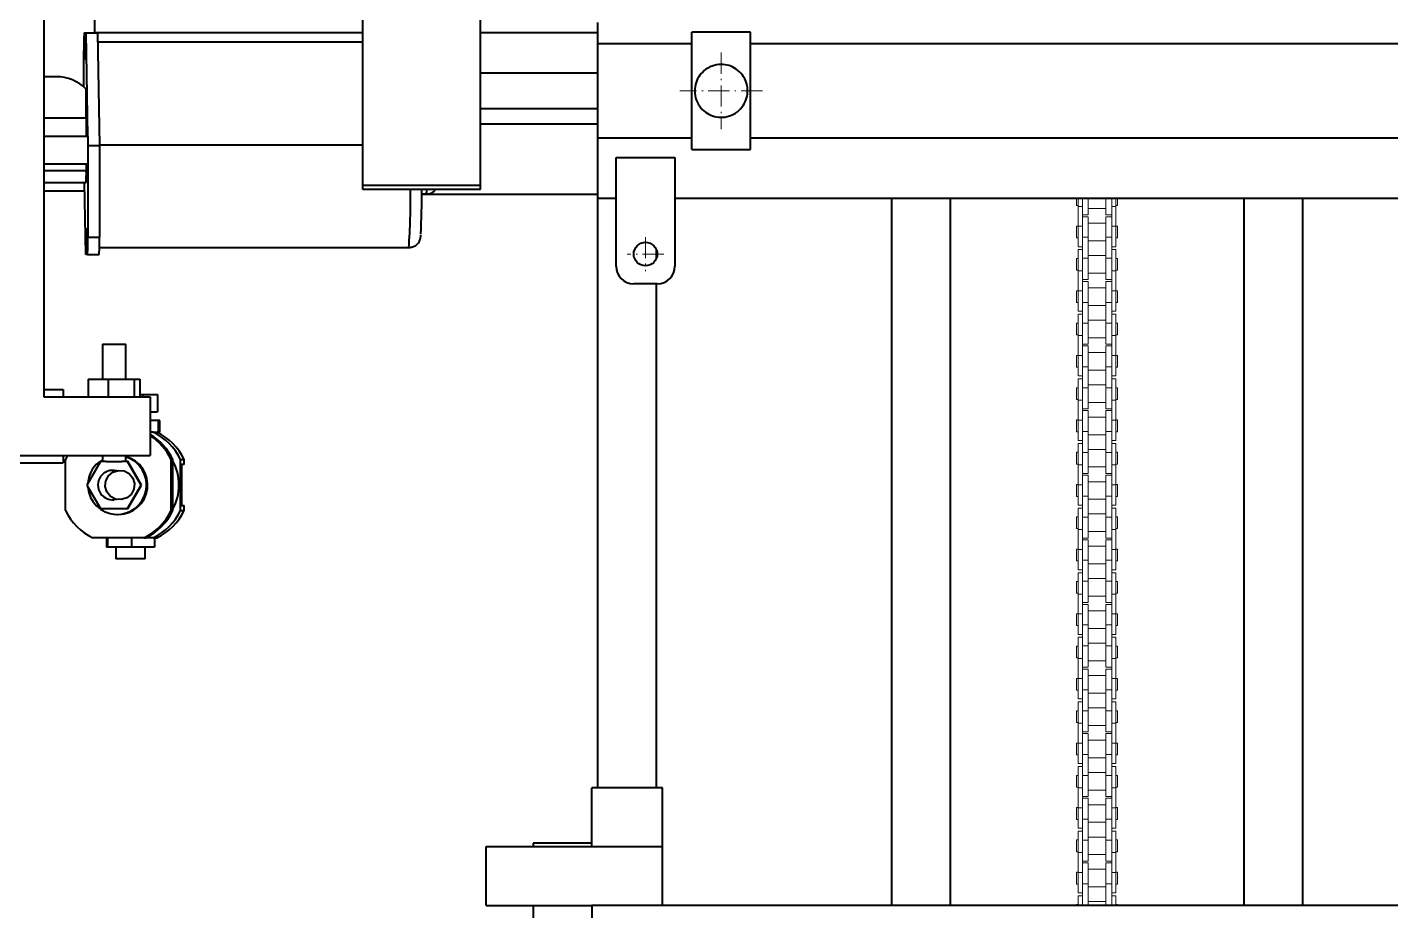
# Model space of a CAD drawing. Header units: millimetres. Extents: x -535 to 3636, y 24 to 870.
# Drawn here: x 1228.5 to 1344.5, y 578.5 to 653.7 of the extents above; entities that cross this region are included whole.
import ezdxf

# ---------------------------------------------------------------- set-up
doc = ezdxf.new("R2010")
doc.units = ezdxf.units.MM
doc.linetypes.add('ACAD_ISO10W100', pattern=[18, 12, -3, 0, -3])

msp = doc.modelspace()

# ---------------------------------------------------------------- linework, layer by layer
at = {"color": 7, "linetype": 'Continuous', "lineweight": 40}
for p, q in [((1229.8845, 692.2303), (1229.8845, 622.2303)), ((1234.2407, 653.2062), (1234.2407, 666.7303)), ((1257.0499, 640.2383), (1257.0499, 659.8883)), ((1267.0499, 640.2383), (1267.0499, 659.8883)), ((1277.0499, 652.2773), (1277.0499, 654.1053)), ((1233.3221, 653.2062), (1233.4603, 653.2062)), ((1233.4603, 653.2062), (1233.6172, 644.4087)), ((1233.4603, 653.2062), (1234.4601, 653.2062)), ((1257.0499, 653.2303), (1234.2407, 653.2303)), ((1234.4601, 653.2062), (1234.6308, 643.6363)), ((1257.0499, 652.4194), (1234.4742, 652.4194)), ((1277.0499, 653.2303), (1267.0499, 653.2303)), ((1290.0499, 653.2773), (1285.0499, 653.2773)), ((1285.0499, 643.2773), (1285.0499, 653.2773)), ((1290.0499, 643.2773), (1290.0499, 653.2773)), ((1233.2954, 648.6095), (1233.2954, 651.7062)), ((1285.0499, 652.2773), (1277.0499, 652.2773)), ((1277.0499, 644.2772), (1277.0499, 652.2773)), ((1347.5499, 652.2773), (1290.0499, 652.2773)), ((1230.9443, 649.4803), (1229.8845, 649.4803)), ((1277.0499, 649.7773), (1267.0499, 649.7773)), ((1267.0499, 646.7773), (1277.0499, 646.7773)), ((1233.5063, 645.9803), (1233.5063, 644.4087)), ((1267.0499, 645.4803), (1277.0499, 645.4803)), ((1233.6309, 644.4087), (1233.6309, 643.6363)), ((1277.0499, 644.2772), (1285.0499, 644.2772)), ((1277.0499, 639.1053), (1277.0499, 644.2772)), ((1290.0499, 644.2772), (1347.5499, 644.2772)), ((1233.6309, 643.6363), (1233.6309, 642.0396)), ((1233.6309, 643.6363), (1234.6308, 643.6363)), ((1257.0499, 643.6694), (1234.6302, 643.6694)), ((1234.6308, 643.6363), (1234.6308, 635.8401)), ((1285.0499, 643.2773), (1290.0499, 643.2773)), ((1233.5063, 642.0396), (1233.5063, 641.4803)), ((1233.6309, 642.0396), (1233.6309, 635.8401)), ((1278.6079, 642.619), (1283.6079, 642.619)), ((1278.6079, 633.3553), (1278.6079, 642.619)), ((1283.6079, 642.619), (1283.6079, 633.3553)), ((1229.8845, 640.4803), (1233.4885, 640.4803)), ((1233.3633, 639.7303), (1229.8845, 639.7303)), ((1233.4594, 634.3401), (1233.35, 640.4803)), ((1257.0499, 639.8883), (1257.0499, 640.2383)), ((1267.0499, 640.2383), (1257.0499, 640.2383)), ((1267.0499, 639.8883), (1257.0499, 639.8883)), ((1267.0499, 639.8883), (1267.0499, 640.2383)), ((1262.0734, 639.4803), (1277.0499, 639.4803)), ((1262.0737, 639.5053), (1262.4571, 639.5053)), ((1277.0499, 588.9556), (1277.0499, 639.1053)), ((1278.6079, 639.1053), (1277.0499, 639.1053)), ((1355.492, 639.1053), (1283.6079, 639.1053)), ((1302.0499, 639.1053), (1302.0499, 578.9556)), ((1307.0499, 639.1053), (1307.0499, 578.9556)), ((1332.0499, 639.1053), (1332.0499, 578.9556)), ((1337.0499, 639.1053), (1337.0499, 578.9556)), ((1233.6309, 635.8401), (1234.6308, 635.8401)), ((1260.9574, 634.9194), (1234.6251, 634.9194)), ((1233.6042, 634.3401), (1233.4594, 634.3401)), ((1233.6042, 634.3401), (1234.604, 634.3401)), ((1282.0499, 634.0515), (1282.0499, 634.7223)), ((1282.1079, 631.8553), (1280.1079, 631.8553)), ((1282.0499, 588.9556), (1282.0499, 631.8553)), ((1234.871, 626.7303), (1234.871, 623.7303)), ((1234.871, 626.7303), (1236.871, 626.7303)), ((1236.871, 623.7303), (1236.871, 626.7303)), ((1233.6702, 623.7303), (1233.6702, 622.2303)), ((1233.6702, 623.7303), (1235.3765, 623.7303)), ((1235.3765, 623.7303), (1235.3765, 622.2303)), ((1235.3765, 623.7303), (1237.5774, 623.7303)), ((1237.5774, 623.7303), (1237.5774, 622.2303)), ((1237.5774, 623.7303), (1238.0719, 623.7303)), ((1238.0719, 623.7303), (1238.0719, 622.2303)), ((1229.8845, 622.8553), (1231.5353, 622.8553)), ((1229.8845, 622.2303), (1238.9372, 622.2303)), ((1231.5353, 622.8553), (1231.5353, 622.2303)), ((1238.0719, 622.4494), (1238.3218, 622.4494)), ((1238.3218, 622.4494), (1238.3218, 622.2303)), ((1238.3218, 622.4494), (1239.5666, 622.4494)), ((1238.9372, 622.2303), (1238.9372, 617.2303)), ((1239.5666, 622.4494), (1239.5666, 620.9495)), ((1238.9372, 620.9495), (1239.5666, 620.9495)), ((1239.63, 620.2303), (1238.9372, 620.2303)), ((1239.63, 620.2303), (1239.63, 619.2303)), ((1239.7596, 620.2303), (1239.63, 620.2303)), ((1239.7596, 619.2303), (1239.7596, 620.2303)), ((1239.1975, 619.2303), (1238.9372, 619.2303)), ((1239.1975, 619.2303), (1239.4104, 619.2303)), ((1239.4104, 619.2303), (1239.63, 619.2303)), ((1239.63, 619.2303), (1239.7596, 619.2303)), ((1222.6377, 616.6053), (1231.5353, 616.6053)), ((1223.3007, 617.2303), (1238.9372, 617.2303)), ((1231.5353, 617.2303), (1231.5353, 616.6053)), ((1231.8978, 617.2303), (1231.728, 616.9098)), ((1231.728, 612.5509), (1231.728, 616.9098)), ((1234.6994, 616.7303), (1233.545, 614.7303)), ((1235.1926, 616.7303), (1234.6994, 616.7303)), ((1234.871, 617.2303), (1234.871, 616.7303)), ((1235.1926, 616.7303), (1236.5151, 616.7303)), ((1237.0082, 616.7303), (1236.5151, 616.7303)), ((1236.871, 616.7303), (1236.871, 617.2303)), ((1238.1626, 614.7303), (1237.0082, 616.7303)), ((1237.0082, 616.7303), (1237.0426, 616.7303)), ((1238.197, 614.7303), (1237.0426, 616.7303)), ((1240.7256, 612.5509), (1240.7256, 616.9098)), ((1240.7256, 616.9098), (1240.8748, 616.9098)), ((1240.8748, 612.5509), (1240.8748, 616.9098)), ((1241.5174, 612.5509), (1241.5174, 616.9098)), ((1241.5174, 616.9098), (1241.8273, 616.9098)), ((1241.8273, 616.4803), (1241.6092, 616.4803)), ((1241.6092, 616.4803), (1241.6092, 612.9803)), ((1241.8273, 616.4803), (1241.8273, 616.9098)), ((1235.8538, 615.9803), (1235.7391, 615.9803)), ((1233.545, 614.7303), (1234.6994, 612.7303)), ((1237.0082, 612.7303), (1238.1626, 614.7303)), ((1237.0426, 612.7303), (1238.197, 614.7303)), ((1238.1626, 614.7303), (1238.197, 614.7303)), ((1235.7391, 613.4803), (1235.8538, 613.4803)), ((1241.6092, 612.9803), (1241.8273, 612.9803)), ((1241.8273, 612.5509), (1241.8273, 612.9803)), ((1234.6994, 612.7303), (1237.0082, 612.7303)), ((1236.135, 612.2303), (1236.2268, 612.2303)), ((1237.0082, 612.7303), (1237.0426, 612.7303)), ((1240.7256, 612.5509), (1240.8748, 612.5509)), ((1241.5174, 612.5509), (1241.8273, 612.5509)), ((1238.4057, 610.2303), (1234.048, 610.2303)), ((1235.2211, 610.2303), (1235.2211, 609.4495)), ((1235.3005, 609.4495), (1235.2211, 609.4495)), ((1235.3005, 610.2303), (1235.3005, 609.4495)), ((1237.339, 609.4495), (1235.3005, 609.4495)), ((1236.0096, 609.4495), (1236.0096, 608.4494)), ((1237.339, 610.2303), (1237.339, 609.4495)), ((1239.2981, 609.4495), (1237.339, 609.4495)), ((1238.4057, 610.2303), (1238.5549, 610.2303)), ((1238.5096, 608.4494), (1238.5096, 609.4495)), ((1239.1975, 610.2303), (1238.5549, 610.2303)), ((1239.1975, 610.2303), (1239.5073, 610.2303)), ((1239.2981, 610.2303), (1239.2981, 609.4495)), ((1238.5096, 608.4494), (1236.0096, 608.4494)), ((1282.5499, 588.9556), (1276.5499, 588.9556)), ((1276.5499, 583.9556), (1276.5499, 588.9556)), ((1282.5499, 583.9556), (1282.5499, 588.9556)), ((1267.5499, 578.9556), (1267.5499, 583.9556)), ((1267.5499, 583.9556), (1282.5499, 583.9556)), ((1276.5499, 584.2502), (1271.5499, 584.2502)), ((1271.5499, 584.2502), (1271.5499, 583.9556)), ((1282.5499, 578.9556), (1282.5499, 583.9556)), ((1267.5499, 578.9556), (1276.5499, 578.9556)), ((1271.5499, 578.9556), (1271.5499, 574.7573)), ((1362.5499, 578.9556), (1276.5499, 578.9556)), ((1276.5499, 578.9556), (1276.5499, 573.9556))]:
    msp.add_line(p, q, dxfattribs=at)
at = {"color": 5, "linetype": 'ACAD_ISO10W100', "lineweight": 15, "ltscale": 0.15}
for p, q in [((1287.5499, 651.539), (1287.5499, 645.0155)), ((1291.0557, 648.2773), (1284.0442, 648.2773)), ((1281.1079, 635.8366), (1281.1079, 632.9372)), ((1282.666, 634.3869), (1279.5497, 634.3869))]:
    msp.add_line(p, q, dxfattribs=at)
at = {"color": 8, "linetype": 'Continuous', "lineweight": 40}
for p, q in [((1229.8845, 645.9803), (1233.5063, 645.9803)), ((1233.5063, 641.4803), (1229.8845, 641.4803))]:
    msp.add_line(p, q, dxfattribs=at)
at = {"color": 7, "linetype": 'Continuous', "lineweight": 15}
for p, q in [((1317.7999, 639.1053), (1317.7999, 638.5139)), ((1317.7999, 638.5139), (1317.9499, 638.5139)), ((1317.9499, 638.4461), (1317.9499, 639.1053)), ((1317.9499, 638.4461), (1318.2999, 638.4461)), ((1317.9499, 636.7527), (1317.9499, 638.4461)), ((1318.2999, 638.4461), (1318.2999, 639.1053)), ((1318.2999, 637.0234), (1318.2999, 638.4461)), ((1318.7999, 637.7139), (1318.7999, 639.1053)), ((1320.2999, 637.7139), (1320.2999, 639.1053)), ((1320.7999, 638.4461), (1320.7999, 639.1053)), ((1321.1499, 638.4461), (1320.7999, 638.4461)), ((1320.7999, 637.0234), (1320.7999, 638.4461)), ((1321.1499, 638.4461), (1321.1499, 639.1053)), ((1321.1499, 638.5139), (1321.2999, 638.5139)), ((1321.1499, 636.7527), (1321.1499, 638.4461)), ((1321.2999, 639.1053), (1321.2999, 638.5139)), ((1318.2999, 637.7139), (1318.7999, 637.7139)), ((1318.7999, 637.5639), (1318.2999, 637.5639)), ((1318.7999, 638.2639), (1320.2999, 638.2639)), ((1318.7999, 635.8285), (1318.7999, 637.5639)), ((1320.2999, 637.7139), (1320.7999, 637.7139)), ((1320.7999, 637.5639), (1320.2999, 637.5639)), ((1320.2999, 635.8285), (1320.2999, 637.5639)), ((1317.9499, 636.7639), (1317.7999, 636.7639)), ((1317.7999, 636.7639), (1317.7999, 635.7639)), ((1317.9499, 636.7527), (1318.2999, 636.7527)), ((1317.9499, 635.0139), (1317.9499, 636.7527)), ((1318.2999, 635.8285), (1318.2999, 637.0234)), ((1320.2999, 637.0139), (1318.7999, 637.0139)), ((1320.7999, 635.8285), (1320.7999, 637.0234)), ((1321.1499, 636.7527), (1320.7999, 636.7527)), ((1321.2999, 636.7639), (1321.1499, 636.7639)), ((1321.1499, 635.0139), (1321.1499, 636.7527)), ((1321.2999, 636.7639), (1321.2999, 635.7639)), ((1317.7999, 635.7639), (1317.9499, 635.7639)), ((1317.9499, 635.0139), (1318.2999, 635.0139)), ((1318.2999, 635.8285), (1318.7999, 635.8285)), ((1318.2999, 634.0528), (1318.2999, 635.8285)), ((1318.7999, 634.0528), (1318.7999, 635.8285)), ((1318.7999, 635.5139), (1320.2999, 635.5139)), ((1320.7999, 635.8285), (1320.2999, 635.8285)), ((1320.2999, 634.0528), (1320.2999, 635.8285)), ((1320.7999, 634.0528), (1320.7999, 635.8285)), ((1320.7999, 635.0139), (1321.1499, 635.0139)), ((1321.1499, 635.7639), (1321.2999, 635.7639)), ((1317.9499, 634.0163), (1317.7999, 634.0163)), ((1317.7999, 634.0163), (1317.7999, 633.0163)), ((1318.2999, 634.7663), (1317.9499, 634.7663)), ((1317.9499, 632.9485), (1317.9499, 634.7663)), ((1318.2999, 632.9485), (1318.2999, 634.0528)), ((1318.2999, 634.0528), (1318.7999, 634.0528)), ((1320.2999, 634.2663), (1318.7999, 634.2663)), ((1318.7999, 632.2163), (1318.7999, 634.0528)), ((1320.7999, 634.0528), (1320.2999, 634.0528)), ((1320.2999, 632.2163), (1320.2999, 634.0528)), ((1321.1499, 634.7663), (1320.7999, 634.7663)), ((1320.7999, 632.9485), (1320.7999, 634.0528)), ((1321.1499, 632.9485), (1321.1499, 634.7663)), ((1321.2999, 634.0163), (1321.1499, 634.0163)), ((1321.2999, 634.0163), (1321.2999, 633.0163)), ((1317.7999, 633.0163), (1317.9499, 633.0163)), ((1317.9499, 632.9485), (1318.2999, 632.9485)), ((1317.9499, 631.2551), (1317.9499, 632.9485)), ((1318.2999, 631.5258), (1318.2999, 632.9485)), ((1318.7999, 632.7663), (1320.2999, 632.7663)), ((1321.1499, 632.9485), (1320.7999, 632.9485)), ((1320.7999, 631.5258), (1320.7999, 632.9485)), ((1321.1499, 633.0163), (1321.2999, 633.0163)), ((1321.1499, 631.2551), (1321.1499, 632.9485)), ((1318.2999, 632.2163), (1318.7999, 632.2163)), ((1318.7999, 632.0663), (1318.2999, 632.0663)), ((1318.2999, 630.2799), (1318.2999, 631.5258)), ((1318.7999, 630.2799), (1318.7999, 632.0663)), ((1320.2999, 631.5163), (1318.7999, 631.5163)), ((1320.2999, 632.2163), (1320.7999, 632.2163)), ((1320.7999, 632.0663), (1320.2999, 632.0663)), ((1320.2999, 630.2799), (1320.2999, 632.0663)), ((1320.7999, 630.2799), (1320.7999, 631.5258)), ((1317.9499, 631.2663), (1317.7999, 631.2663)), ((1317.7999, 631.2663), (1317.7999, 630.2663)), ((1317.7999, 630.2663), (1317.9499, 630.2663)), ((1317.9499, 629.5163), (1317.9499, 631.2551)), ((1317.9499, 631.2551), (1318.2999, 631.2551)), ((1318.2999, 630.2799), (1318.7999, 630.2799)), ((1318.2999, 628.5027), (1318.2999, 630.2799)), ((1318.7999, 628.5027), (1318.7999, 630.2799)), ((1320.7999, 630.2799), (1320.2999, 630.2799)), ((1320.2999, 628.5027), (1320.2999, 630.2799)), ((1321.1499, 631.2551), (1320.7999, 631.2551)), ((1320.7999, 628.5027), (1320.7999, 630.2799)), ((1321.2999, 631.2663), (1321.1499, 631.2663)), ((1321.1499, 629.5163), (1321.1499, 631.2551)), ((1321.1499, 630.2663), (1321.2999, 630.2663)), ((1321.2999, 631.2663), (1321.2999, 630.2663)), ((1317.9499, 629.5163), (1318.2999, 629.5163)), ((1318.2999, 629.2663), (1317.9499, 629.2663)), ((1317.9499, 627.4485), (1317.9499, 629.2663)), ((1318.7999, 630.0163), (1320.2999, 630.0163)), ((1320.7999, 629.5163), (1321.1499, 629.5163)), ((1321.1499, 629.2663), (1320.7999, 629.2663)), ((1321.1499, 627.4485), (1321.1499, 629.2663)), ((1317.9499, 628.5163), (1317.7999, 628.5163)), ((1317.7999, 628.5163), (1317.7999, 627.5163)), ((1318.2999, 627.2485), (1318.2999, 628.5027)), ((1318.2999, 628.5027), (1318.7999, 628.5027)), ((1320.2999, 628.7663), (1318.7999, 628.7663)), ((1318.7999, 626.7163), (1318.7999, 628.5027)), ((1320.7999, 628.5027), (1320.2999, 628.5027)), ((1320.2999, 626.7163), (1320.2999, 628.5027)), ((1320.7999, 627.2485), (1320.7999, 628.5027)), ((1321.2999, 628.5163), (1321.1499, 628.5163)), ((1321.2999, 628.5163), (1321.2999, 627.5163)), ((1317.7999, 627.5163), (1317.9499, 627.5163)), ((1317.9499, 627.4485), (1318.2999, 627.4485)), ((1317.9499, 625.7551), (1317.9499, 627.4485)), ((1318.2999, 626.0258), (1318.2999, 627.2485)), ((1318.7999, 627.2663), (1320.2999, 627.2663)), ((1321.1499, 627.4485), (1320.7999, 627.4485)), ((1320.7999, 626.0258), (1320.7999, 627.2485)), ((1321.1499, 627.5163), (1321.2999, 627.5163)), ((1321.1499, 625.7551), (1321.1499, 627.4485)), ((1317.9499, 625.7663), (1317.7999, 625.7663)), ((1317.7999, 625.7663), (1317.7999, 624.7663)), ((1317.9499, 625.7551), (1318.2999, 625.7551)), ((1317.9499, 624.0163), (1317.9499, 625.7551)), ((1318.2999, 626.7163), (1318.7999, 626.7163)), ((1318.7999, 626.5663), (1318.2999, 626.5663)), ((1318.2999, 624.7799), (1318.2999, 626.0258)), ((1318.7999, 624.7799), (1318.7999, 626.5663)), ((1320.2999, 626.0163), (1318.7999, 626.0163)), ((1320.2999, 626.7163), (1320.7999, 626.7163)), ((1320.7999, 626.5663), (1320.2999, 626.5663)), ((1320.2999, 624.7799), (1320.2999, 626.5663)), ((1320.7999, 624.7799), (1320.7999, 626.0258)), ((1321.1499, 625.7551), (1320.7999, 625.7551)), ((1321.2999, 625.7663), (1321.1499, 625.7663)), ((1321.1499, 624.0163), (1321.1499, 625.7551)), ((1321.2999, 625.7663), (1321.2999, 624.7663)), ((1317.7999, 624.7663), (1317.9499, 624.7663)), ((1318.2999, 624.7799), (1318.7999, 624.7799)), ((1318.2999, 623.0027), (1318.2999, 624.7799)), ((1318.7999, 623.0027), (1318.7999, 624.7799)), ((1318.7999, 624.5163), (1320.2999, 624.5163)), ((1320.7999, 624.7799), (1320.2999, 624.7799)), ((1320.2999, 623.0027), (1320.2999, 624.7799)), ((1320.7999, 623.0027), (1320.7999, 624.7799)), ((1321.1499, 624.7663), (1321.2999, 624.7663)), ((1317.9499, 624.0163), (1318.2999, 624.0163)), ((1318.2999, 623.7663), (1317.9499, 623.7663)), ((1317.9499, 621.9485), (1317.9499, 623.7663)), ((1320.7999, 624.0163), (1321.1499, 624.0163)), ((1321.1499, 623.7663), (1320.7999, 623.7663)), ((1321.1499, 621.9485), (1321.1499, 623.7663)), ((1317.9499, 623.0163), (1317.7999, 623.0163)), ((1317.7999, 623.0163), (1317.7999, 622.0163)), ((1318.2999, 623.0027), (1318.7999, 623.0027)), ((1318.2999, 621.7485), (1318.2999, 623.0027)), ((1320.2999, 623.2663), (1318.7999, 623.2663)), ((1318.7999, 621.2163), (1318.7999, 623.0027)), ((1320.7999, 623.0027), (1320.2999, 623.0027)), ((1320.2999, 621.2163), (1320.2999, 623.0027)), ((1320.7999, 621.7485), (1320.7999, 623.0027)), ((1321.2999, 623.0163), (1321.1499, 623.0163)), ((1321.2999, 623.0163), (1321.2999, 622.0163)), ((1317.7999, 622.0163), (1317.9499, 622.0163)), ((1317.9499, 621.9485), (1318.2999, 621.9485)), ((1317.9499, 620.2551), (1317.9499, 621.9485)), ((1318.2999, 620.5258), (1318.2999, 621.7485)), ((1318.2999, 621.2163), (1318.7999, 621.2163)), ((1318.7999, 621.0663), (1318.2999, 621.0663)), ((1318.7999, 621.7663), (1320.2999, 621.7663)), ((1318.7999, 619.2799), (1318.7999, 621.0663)), ((1320.2999, 621.2163), (1320.7999, 621.2163)), ((1320.7999, 621.0663), (1320.2999, 621.0663)), ((1320.2999, 619.2799), (1320.2999, 621.0663)), ((1321.1499, 621.9485), (1320.7999, 621.9485)), ((1320.7999, 620.5258), (1320.7999, 621.7485)), ((1321.1499, 622.0163), (1321.2999, 622.0163)), ((1321.1499, 620.2551), (1321.1499, 621.9485)), ((1318.2999, 617.5027), (1318.2999, 619.2799)), ((1318.7999, 617.5027), (1318.7999, 619.2799)), ((1320.2999, 617.5027), (1320.2999, 619.2799)), ((1320.7999, 617.5027), (1320.7999, 619.2799)), ((1317.9499, 617.5163), (1317.7999, 617.5163)), ((1317.7999, 617.5163), (1317.7999, 616.5163)), ((1318.2999, 618.2663), (1317.9499, 618.2663)), ((1317.9499, 616.4485), (1317.9499, 618.2663)), ((1318.2999, 617.5027), (1318.7999, 617.5027)), ((1318.2999, 616.2485), (1318.2999, 617.5027)), ((1320.2999, 617.7663), (1318.7999, 617.7663)), ((1318.7999, 615.7163), (1318.7999, 617.5027)), ((1320.7999, 617.5027), (1320.2999, 617.5027)), ((1320.2999, 615.7163), (1320.2999, 617.5027)), ((1321.1499, 618.2663), (1320.7999, 618.2663)), ((1320.7999, 616.2485), (1320.7999, 617.5027)), ((1321.1499, 616.4485), (1321.1499, 618.2663)), ((1321.2999, 617.5163), (1321.1499, 617.5163)), ((1321.2999, 617.5163), (1321.2999, 616.5163)), ((1317.7999, 616.5163), (1317.9499, 616.5163)), ((1317.9499, 616.4485), (1318.2999, 616.4485)), ((1317.9499, 614.7551), (1317.9499, 616.4485)), ((1321.1499, 616.4485), (1320.7999, 616.4485)), ((1321.1499, 616.5163), (1321.2999, 616.5163)), ((1321.1499, 614.7551), (1321.1499, 616.4485)), ((1318.2999, 615.0258), (1318.2999, 616.2485)), ((1318.2999, 615.7163), (1318.7999, 615.7163)), ((1318.7999, 615.5663), (1318.2999, 615.5663)), ((1318.7999, 616.2663), (1320.2999, 616.2663)), ((1318.7999, 613.7799), (1318.7999, 615.5663)), ((1320.2999, 615.7163), (1320.7999, 615.7163)), ((1320.7999, 615.5663), (1320.2999, 615.5663)), ((1320.2999, 613.7799), (1320.2999, 615.5663)), ((1320.7999, 615.0258), (1320.7999, 616.2485)), ((1317.9499, 614.7663), (1317.7999, 614.7663)), ((1317.7999, 614.7663), (1317.7999, 613.7663)), ((1317.9499, 613.0163), (1317.9499, 614.7551)), ((1317.9499, 614.7551), (1318.2999, 614.7551)), ((1318.2999, 613.7799), (1318.2999, 615.0258)), ((1320.2999, 615.0163), (1318.7999, 615.0163)), ((1320.7999, 613.7799), (1320.7999, 615.0258)), ((1321.1499, 614.7551), (1320.7999, 614.7551)), ((1321.2999, 614.7663), (1321.1499, 614.7663)), ((1321.1499, 613.0163), (1321.1499, 614.7551)), ((1321.2999, 614.7663), (1321.2999, 613.7663)), ((1317.7999, 613.7663), (1317.9499, 613.7663)), ((1317.9499, 613.0163), (1318.2999, 613.0163)), ((1318.2999, 613.7799), (1318.7999, 613.7799)), ((1318.2999, 612.0027), (1318.2999, 613.7799)), ((1318.7999, 612.0027), (1318.7999, 613.7799)), ((1318.7999, 613.5163), (1320.2999, 613.5163)), ((1320.7999, 613.7799), (1320.2999, 613.7799)), ((1320.2999, 612.0027), (1320.2999, 613.7799)), ((1320.7999, 612.0027), (1320.7999, 613.7799)), ((1320.7999, 613.0163), (1321.1499, 613.0163)), ((1321.1499, 613.7663), (1321.2999, 613.7663)), ((1317.9499, 612.0163), (1317.7999, 612.0163)), ((1317.7999, 612.0163), (1317.7999, 611.0163)), ((1318.2999, 612.7663), (1317.9499, 612.7663)), ((1317.9499, 610.9485), (1317.9499, 612.7663)), ((1318.2999, 612.0027), (1318.7999, 612.0027)), ((1318.2999, 610.7485), (1318.2999, 612.0027)), ((1320.2999, 612.2663), (1318.7999, 612.2663)), ((1318.7999, 610.2163), (1318.7999, 612.0027)), ((1320.7999, 612.0027), (1320.2999, 612.0027)), ((1320.2999, 610.2163), (1320.2999, 612.0027)), ((1321.1499, 612.7663), (1320.7999, 612.7663)), ((1320.7999, 610.7485), (1320.7999, 612.0027)), ((1321.1499, 610.9485), (1321.1499, 612.7663)), ((1321.2999, 612.0163), (1321.1499, 612.0163)), ((1321.2999, 612.0163), (1321.2999, 611.0163)), ((1317.7999, 611.0163), (1317.9499, 611.0163)), ((1317.9499, 610.9485), (1318.2999, 610.9485)), ((1317.9499, 609.2551), (1317.9499, 610.9485)), ((1318.2999, 609.5258), (1318.2999, 610.7485)), ((1318.7999, 610.7663), (1320.2999, 610.7663)), ((1321.1499, 610.9485), (1320.7999, 610.9485)), ((1320.7999, 609.5258), (1320.7999, 610.7485)), ((1321.1499, 611.0163), (1321.2999, 611.0163)), ((1321.1499, 609.2551), (1321.1499, 610.9485)), ((1318.2999, 610.2163), (1318.7999, 610.2163)), ((1318.7999, 610.0663), (1318.2999, 610.0663)), ((1318.2999, 608.3309), (1318.2999, 609.5258)), ((1318.7999, 608.3309), (1318.7999, 610.0663)), ((1320.2999, 609.5163), (1318.7999, 609.5163)), ((1320.2999, 610.2163), (1320.7999, 610.2163)), ((1320.7999, 610.0663), (1320.2999, 610.0663)), ((1320.2999, 608.3309), (1320.2999, 610.0663)), ((1320.7999, 608.3309), (1320.7999, 609.5258)), ((1317.9499, 609.2663), (1317.7999, 609.2663)), ((1317.7999, 609.2663), (1317.7999, 608.2663)), ((1317.7999, 608.2663), (1317.9499, 608.2663)), ((1317.9499, 609.2551), (1318.2999, 609.2551)), ((1317.9499, 607.5163), (1317.9499, 609.2551)), ((1318.2999, 608.3309), (1318.7999, 608.3309)), ((1318.2999, 606.5552), (1318.2999, 608.3309)), ((1318.7999, 606.5552), (1318.7999, 608.3309)), ((1320.7999, 608.3309), (1320.2999, 608.3309)), ((1320.2999, 606.5552), (1320.2999, 608.3309)), ((1321.1499, 609.2551), (1320.7999, 609.2551)), ((1320.7999, 606.5552), (1320.7999, 608.3309)), ((1321.2999, 609.2663), (1321.1499, 609.2663)), ((1321.1499, 607.5163), (1321.1499, 609.2551)), ((1321.1499, 608.2663), (1321.2999, 608.2663)), ((1321.2999, 609.2663), (1321.2999, 608.2663)), ((1317.9499, 607.5163), (1318.2999, 607.5163)), ((1318.2999, 607.2687), (1317.9499, 607.2687)), ((1317.9499, 605.4509), (1317.9499, 607.2687)), ((1318.7999, 608.0163), (1320.2999, 608.0163)), ((1320.7999, 607.5163), (1321.1499, 607.5163)), ((1321.1499, 607.2687), (1320.7999, 607.2687)), ((1321.1499, 605.4509), (1321.1499, 607.2687)), ((1317.9499, 606.5187), (1317.7999, 606.5187)), ((1317.7999, 606.5187), (1317.7999, 605.5187)), ((1318.2999, 606.5552), (1318.7999, 606.5552)), ((1318.2999, 605.4509), (1318.2999, 606.5552)), ((1320.2999, 606.7687), (1318.7999, 606.7687)), ((1318.7999, 604.7187), (1318.7999, 606.5552)), ((1320.7999, 606.5552), (1320.2999, 606.5552)), ((1320.2999, 604.7187), (1320.2999, 606.5552)), ((1320.7999, 605.4509), (1320.7999, 606.5552)), ((1321.2999, 606.5187), (1321.1499, 606.5187)), ((1321.2999, 606.5187), (1321.2999, 605.5187)), ((1317.7999, 605.5187), (1317.9499, 605.5187)), ((1317.9499, 605.4509), (1318.2999, 605.4509)), ((1317.9499, 603.7575), (1317.9499, 605.4509)), ((1318.2999, 604.0282), (1318.2999, 605.4509)), ((1318.2999, 604.7187), (1318.7999, 604.7187)), ((1318.7999, 605.2687), (1320.2999, 605.2687)), ((1320.2999, 604.7187), (1320.7999, 604.7187)), ((1321.1499, 605.4509), (1320.7999, 605.4509)), ((1320.7999, 604.0282), (1320.7999, 605.4509)), ((1321.1499, 605.5187), (1321.2999, 605.5187)), ((1321.1499, 603.7575), (1321.1499, 605.4509)), ((1317.9499, 603.7687), (1317.7999, 603.7687)), ((1317.7999, 603.7687), (1317.7999, 602.7687)), ((1317.9499, 603.7575), (1318.2999, 603.7575)), ((1317.9499, 602.0187), (1317.9499, 603.7575)), ((1318.7999, 604.5687), (1318.2999, 604.5687)), ((1318.2999, 602.8333), (1318.2999, 604.0282)), ((1318.7999, 602.8333), (1318.7999, 604.5687)), ((1320.2999, 604.0187), (1318.7999, 604.0187)), ((1320.7999, 604.5687), (1320.2999, 604.5687)), ((1320.2999, 602.8333), (1320.2999, 604.5687)), ((1320.7999, 602.8333), (1320.7999, 604.0282)), ((1321.1499, 603.7575), (1320.7999, 603.7575)), ((1321.2999, 603.7687), (1321.1499, 603.7687)), ((1321.1499, 602.0187), (1321.1499, 603.7575)), ((1321.2999, 603.7687), (1321.2999, 602.7687)), ((1317.7999, 602.7687), (1317.9499, 602.7687)), ((1318.2999, 602.8333), (1318.7999, 602.8333)), ((1318.2999, 601.0577), (1318.2999, 602.8333)), ((1318.7999, 601.0577), (1318.7999, 602.8333)), ((1318.7999, 602.5187), (1320.2999, 602.5187)), ((1320.7999, 602.8333), (1320.2999, 602.8333)), ((1320.2999, 601.0577), (1320.2999, 602.8333)), ((1320.7999, 601.0577), (1320.7999, 602.8333)), ((1321.1499, 602.7687), (1321.2999, 602.7687)), ((1317.9499, 602.0187), (1318.2999, 602.0187)), ((1318.2999, 601.7711), (1317.9499, 601.7711)), ((1317.9499, 599.9534), (1317.9499, 601.7711)), ((1320.2999, 601.2711), (1318.7999, 601.2711)), ((1320.7999, 602.0187), (1321.1499, 602.0187)), ((1321.1499, 601.7711), (1320.7999, 601.7711)), ((1321.1499, 599.9534), (1321.1499, 601.7711)), ((1317.9499, 601.0211), (1317.7999, 601.0211)), ((1317.7999, 601.0211), (1317.7999, 600.0211)), ((1318.2999, 599.7534), (1318.2999, 601.0577)), ((1318.2999, 601.0577), (1318.7999, 601.0577)), ((1318.7999, 599.2211), (1318.7999, 601.0577)), ((1320.7999, 601.0577), (1320.2999, 601.0577)), ((1320.2999, 599.2211), (1320.2999, 601.0577)), ((1320.7999, 599.7534), (1320.7999, 601.0577)), ((1321.2999, 601.0211), (1321.1499, 601.0211)), ((1321.2999, 601.0211), (1321.2999, 600.0211)), ((1317.7999, 600.0211), (1317.9499, 600.0211)), ((1317.9499, 599.9534), (1318.2999, 599.9534)), ((1317.9499, 598.2599), (1317.9499, 599.9534)), ((1318.2999, 598.5307), (1318.2999, 599.7534)), ((1318.2999, 599.2211), (1318.7999, 599.2211)), ((1318.7999, 599.0711), (1318.2999, 599.0711)), ((1318.7999, 599.7711), (1320.2999, 599.7711)), ((1318.7999, 597.2847), (1318.7999, 599.0711)), ((1320.2999, 599.2211), (1320.7999, 599.2211)), ((1320.7999, 599.0711), (1320.2999, 599.0711)), ((1320.2999, 597.2847), (1320.2999, 599.0711)), ((1321.1499, 599.9534), (1320.7999, 599.9534)), ((1320.7999, 598.5307), (1320.7999, 599.7534)), ((1321.1499, 600.0211), (1321.2999, 600.0211)), ((1321.1499, 598.2599), (1321.1499, 599.9534)), ((1317.9499, 598.2711), (1317.7999, 598.2711)), ((1317.7999, 598.2711), (1317.7999, 597.2711)), ((1317.9499, 596.5211), (1317.9499, 598.2599)), ((1317.9499, 598.2599), (1318.2999, 598.2599)), ((1318.2999, 597.2847), (1318.2999, 598.5307)), ((1320.2999, 598.5211), (1318.7999, 598.5211)), ((1320.7999, 597.2847), (1320.7999, 598.5307)), ((1321.1499, 598.2599), (1320.7999, 598.2599)), ((1321.2999, 598.2711), (1321.1499, 598.2711)), ((1321.1499, 596.5211), (1321.1499, 598.2599)), ((1321.2999, 598.2711), (1321.2999, 597.2711)), ((1317.7999, 597.2711), (1317.9499, 597.2711)), ((1318.2999, 597.2847), (1318.7999, 597.2847)), ((1318.2999, 595.5075), (1318.2999, 597.2847)), ((1318.7999, 595.5075), (1318.7999, 597.2847)), ((1318.7999, 597.0211), (1320.2999, 597.0211)), ((1320.7999, 597.2847), (1320.2999, 597.2847)), ((1320.2999, 595.5075), (1320.2999, 597.2847)), ((1320.7999, 595.5075), (1320.7999, 597.2847)), ((1321.1499, 597.2711), (1321.2999, 597.2711)), ((1317.9499, 595.5211), (1317.7999, 595.5211)), ((1317.7999, 595.5211), (1317.7999, 594.5211)), ((1317.9499, 596.5211), (1318.2999, 596.5211)), ((1318.2999, 596.2711), (1317.9499, 596.2711)), ((1317.9499, 594.4534), (1317.9499, 596.2711)), ((1318.2999, 595.5075), (1318.7999, 595.5075)), ((1318.2999, 594.2534), (1318.2999, 595.5075)), ((1320.2999, 595.7711), (1318.7999, 595.7711)), ((1318.7999, 593.7211), (1318.7999, 595.5075)), ((1320.7999, 595.5075), (1320.2999, 595.5075)), ((1320.2999, 593.7211), (1320.2999, 595.5075)), ((1320.7999, 596.5211), (1321.1499, 596.5211)), ((1321.1499, 596.2711), (1320.7999, 596.2711)), ((1320.7999, 594.2534), (1320.7999, 595.5075)), ((1321.1499, 594.4534), (1321.1499, 596.2711)), ((1321.2999, 595.5211), (1321.1499, 595.5211)), ((1321.2999, 595.5211), (1321.2999, 594.5211)), ((1317.7999, 594.5211), (1317.9499, 594.5211)), ((1317.9499, 594.4534), (1318.2999, 594.4534)), ((1317.9499, 592.7599), (1317.9499, 594.4534)), ((1318.7999, 594.2711), (1320.2999, 594.2711)), ((1321.1499, 594.4534), (1320.7999, 594.4534)), ((1321.1499, 594.5211), (1321.2999, 594.5211)), ((1321.1499, 592.7599), (1321.1499, 594.4534)), ((1318.2999, 593.0307), (1318.2999, 594.2534)), ((1318.2999, 593.7211), (1318.7999, 593.7211)), ((1318.7999, 593.5711), (1318.2999, 593.5711)), ((1318.7999, 591.7847), (1318.7999, 593.5711)), ((1320.2999, 593.7211), (1320.7999, 593.7211)), ((1320.7999, 593.5711), (1320.2999, 593.5711)), ((1320.2999, 591.7847), (1320.2999, 593.5711)), ((1320.7999, 593.0307), (1320.7999, 594.2534)), ((1317.9499, 592.7711), (1317.7999, 592.7711)), ((1317.7999, 592.7711), (1317.7999, 591.7711)), ((1317.9499, 591.0211), (1317.9499, 592.7599)), ((1317.9499, 592.7599), (1318.2999, 592.7599)), ((1318.2999, 591.7847), (1318.2999, 593.0307)), ((1320.2999, 593.0211), (1318.7999, 593.0211)), ((1320.7999, 591.7847), (1320.7999, 593.0307)), ((1321.1499, 592.7599), (1320.7999, 592.7599)), ((1321.2999, 592.7711), (1321.1499, 592.7711)), ((1321.1499, 591.0211), (1321.1499, 592.7599)), ((1321.2999, 592.7711), (1321.2999, 591.7711)), ((1317.7999, 591.7711), (1317.9499, 591.7711)), ((1317.9499, 591.0211), (1318.2999, 591.0211)), ((1318.2999, 591.7847), (1318.7999, 591.7847)), ((1318.2999, 590.0075), (1318.2999, 591.7847)), ((1318.7999, 590.0075), (1318.7999, 591.7847)), ((1318.7999, 591.5211), (1320.2999, 591.5211)), ((1320.7999, 591.7847), (1320.2999, 591.7847)), ((1320.2999, 590.0075), (1320.2999, 591.7847)), ((1320.7999, 590.0075), (1320.7999, 591.7847)), ((1320.7999, 591.0211), (1321.1499, 591.0211)), ((1321.1499, 591.7711), (1321.2999, 591.7711)), ((1317.9499, 590.0211), (1317.7999, 590.0211)), ((1317.7999, 590.0211), (1317.7999, 589.0211)), ((1318.2999, 590.7711), (1317.9499, 590.7711)), ((1317.9499, 588.9534), (1317.9499, 590.7711)), ((1318.2999, 588.7534), (1318.2999, 590.0075)), ((1318.2999, 590.0075), (1318.7999, 590.0075)), ((1320.2999, 590.2711), (1318.7999, 590.2711)), ((1318.7999, 588.2211), (1318.7999, 590.0075)), ((1320.7999, 590.0075), (1320.2999, 590.0075)), ((1320.2999, 588.2211), (1320.2999, 590.0075)), ((1321.1499, 590.7711), (1320.7999, 590.7711)), ((1320.7999, 588.7534), (1320.7999, 590.0075)), ((1321.1499, 588.9534), (1321.1499, 590.7711)), ((1321.2999, 590.0211), (1321.1499, 590.0211)), ((1321.2999, 590.0211), (1321.2999, 589.0211)), ((1317.7999, 589.0211), (1317.9499, 589.0211)), ((1317.9499, 588.9534), (1318.2999, 588.9534)), ((1317.9499, 587.2599), (1317.9499, 588.9534)), ((1318.2999, 587.5306), (1318.2999, 588.7534)), ((1318.7999, 588.7711), (1320.2999, 588.7711)), ((1321.1499, 588.9534), (1320.7999, 588.9534)), ((1320.7999, 587.5306), (1320.7999, 588.7534)), ((1321.1499, 589.0211), (1321.2999, 589.0211)), ((1321.1499, 587.2599), (1321.1499, 588.9534)), ((1318.2999, 588.2211), (1318.7999, 588.2211)), ((1318.7999, 588.0711), (1318.2999, 588.0711)), ((1318.2999, 586.2847), (1318.2999, 587.5306)), ((1318.7999, 586.2847), (1318.7999, 588.0711)), ((1320.2999, 587.5211), (1318.7999, 587.5211)), ((1320.2999, 588.2211), (1320.7999, 588.2211)), ((1320.7999, 588.0711), (1320.2999, 588.0711)), ((1320.2999, 586.2847), (1320.2999, 588.0711)), ((1320.7999, 586.2847), (1320.7999, 587.5306)), ((1317.9499, 587.2711), (1317.7999, 587.2711)), ((1317.7999, 587.2711), (1317.7999, 586.2711)), ((1317.7999, 586.2711), (1317.9499, 586.2711)), ((1317.9499, 585.5211), (1317.9499, 587.2599)), ((1317.9499, 587.2599), (1318.2999, 587.2599)), ((1318.2999, 586.2847), (1318.7999, 586.2847)), ((1318.2999, 584.5075), (1318.2999, 586.2847)), ((1318.7999, 584.5075), (1318.7999, 586.2847)), ((1320.7999, 586.2847), (1320.2999, 586.2847)), ((1320.2999, 584.5075), (1320.2999, 586.2847)), ((1321.1499, 587.2599), (1320.7999, 587.2599)), ((1320.7999, 584.5075), (1320.7999, 586.2847)), ((1321.2999, 587.2711), (1321.1499, 587.2711)), ((1321.1499, 585.5211), (1321.1499, 587.2599)), ((1321.1499, 586.2711), (1321.2999, 586.2711)), ((1321.2999, 587.2711), (1321.2999, 586.2711)), ((1317.9499, 585.5211), (1318.2999, 585.5211)), ((1318.2999, 585.2711), (1317.9499, 585.2711)), ((1317.9499, 583.4533), (1317.9499, 585.2711)), ((1318.7999, 586.0211), (1320.2999, 586.0211)), ((1320.7999, 585.5211), (1321.1499, 585.5211)), ((1321.1499, 585.2711), (1320.7999, 585.2711)), ((1321.1499, 583.4533), (1321.1499, 585.2711)), ((1317.9499, 584.5211), (1317.7999, 584.5211)), ((1317.7999, 584.5211), (1317.7999, 583.5211)), ((1318.2999, 583.2534), (1318.2999, 584.5075)), ((1318.2999, 584.5075), (1318.7999, 584.5075)), ((1320.2999, 584.7711), (1318.7999, 584.7711)), ((1318.7999, 582.7211), (1318.7999, 584.5075)), ((1320.7999, 584.5075), (1320.2999, 584.5075)), ((1320.2999, 582.7211), (1320.2999, 584.5075)), ((1320.7999, 583.2534), (1320.7999, 584.5075)), ((1321.2999, 584.5211), (1321.1499, 584.5211)), ((1321.2999, 584.5211), (1321.2999, 583.5211)), ((1317.7999, 583.5211), (1317.9499, 583.5211)), ((1317.9499, 583.4533), (1318.2999, 583.4533)), ((1317.9499, 581.7599), (1317.9499, 583.4533)), ((1318.2999, 582.0306), (1318.2999, 583.2534)), ((1318.2999, 582.7211), (1318.7999, 582.7211)), ((1318.7999, 583.2711), (1320.2999, 583.2711)), ((1320.2999, 582.7211), (1320.7999, 582.7211)), ((1321.1499, 583.4533), (1320.7999, 583.4533)), ((1320.7999, 582.0306), (1320.7999, 583.2534)), ((1321.1499, 583.5211), (1321.2999, 583.5211)), ((1321.1499, 581.7599), (1321.1499, 583.4533)), ((1317.9499, 581.7711), (1317.7999, 581.7711)), ((1317.7999, 581.7711), (1317.7999, 580.7711)), ((1317.9499, 580.0211), (1317.9499, 581.7599)), ((1317.9499, 581.7599), (1318.2999, 581.7599)), ((1318.7999, 582.5711), (1318.2999, 582.5711)), ((1318.2999, 580.7847), (1318.2999, 582.0306)), ((1318.7999, 580.7847), (1318.7999, 582.5711)), ((1320.2999, 582.0211), (1318.7999, 582.0211)), ((1320.7999, 582.5711), (1320.2999, 582.5711)), ((1320.2999, 580.7847), (1320.2999, 582.5711)), ((1320.7999, 580.7847), (1320.7999, 582.0306)), ((1321.1499, 581.7599), (1320.7999, 581.7599)), ((1321.2999, 581.7711), (1321.1499, 581.7711)), ((1321.1499, 580.0211), (1321.1499, 581.7599)), ((1321.2999, 581.7711), (1321.2999, 580.7711)), ((1317.7999, 580.7711), (1317.9499, 580.7711)), ((1318.2999, 580.7847), (1318.7999, 580.7847)), ((1318.2999, 579.0075), (1318.2999, 580.7847)), ((1318.7999, 579.0075), (1318.7999, 580.7847)), ((1318.7999, 580.5211), (1320.2999, 580.5211)), ((1320.7999, 580.7847), (1320.2999, 580.7847)), ((1320.2999, 579.0075), (1320.2999, 580.7847)), ((1320.7999, 579.0075), (1320.7999, 580.7847)), ((1321.1499, 580.7711), (1321.2999, 580.7711)), ((1317.9499, 580.0211), (1318.2999, 580.0211)), ((1318.2999, 579.7711), (1317.9499, 579.7711)), ((1317.9499, 578.9556), (1317.9499, 579.7711)), ((1320.2999, 579.2711), (1318.7999, 579.2711)), ((1320.7999, 580.0211), (1321.1499, 580.0211)), ((1321.1499, 579.7711), (1320.7999, 579.7711)), ((1321.1499, 578.9556), (1321.1499, 579.7711)), ((1317.9499, 579.0211), (1317.7999, 579.0211)), ((1317.7999, 579.0211), (1317.7999, 578.9556)), ((1318.2999, 579.0075), (1318.7999, 579.0075)), ((1318.2999, 578.9556), (1318.2999, 579.0075)), ((1318.7999, 578.9556), (1318.7999, 579.0075)), ((1320.7999, 579.0075), (1320.2999, 579.0075)), ((1320.2999, 578.9556), (1320.2999, 579.0075)), ((1320.7999, 578.9556), (1320.7999, 579.0075)), ((1321.2999, 579.0211), (1321.1499, 579.0211)), ((1321.2999, 579.0211), (1321.2999, 578.9556))]:
    msp.add_line(p, q, dxfattribs=at)
at = {"color": 7, "linetype": 'Continuous', "lineweight": 20}
for p, q in [((1317.9499, 620.2663), (1317.7999, 620.2663)), ((1317.7999, 620.2663), (1317.7999, 619.2663)), ((1317.9499, 618.5163), (1317.9499, 620.2551)), ((1317.9499, 620.2551), (1318.2999, 620.2551)), ((1318.2999, 619.2799), (1318.2999, 620.5258)), ((1320.2999, 620.5163), (1318.7999, 620.5163)), ((1320.7999, 619.2799), (1320.7999, 620.5258)), ((1321.1499, 620.2551), (1320.7999, 620.2551)), ((1321.2999, 620.2663), (1321.1499, 620.2663)), ((1321.1499, 618.5163), (1321.1499, 620.2551)), ((1321.2999, 620.2663), (1321.2999, 619.2663)), ((1317.7999, 619.2663), (1317.9499, 619.2663)), ((1318.2999, 619.2799), (1318.7999, 619.2799)), ((1318.7999, 619.0163), (1320.2999, 619.0163)), ((1320.7999, 619.2799), (1320.2999, 619.2799)), ((1321.1499, 619.2663), (1321.2999, 619.2663)), ((1317.9499, 618.5163), (1318.2999, 618.5163)), ((1320.7999, 618.5163), (1321.1499, 618.5163))]:
    msp.add_line(p, q, dxfattribs=at)
at = {"color": 7, "linetype": 'Continuous', "lineweight": 40, "flags": 128}
for points in [[(1233.3355, 651.7062), (1233.3345, 651.9932), (1233.3316, 652.2365), (1233.3273, 652.3991), (1233.3221, 652.4562), (1233.317, 652.3991), (1233.3127, 652.2365), (1233.3098, 651.9932), (1233.3088, 651.7062), (1233.3098, 651.4192), (1233.3127, 651.1758), (1233.317, 651.0133), (1233.3221, 650.9562), (1233.3273, 651.0133), (1233.3316, 651.1758), (1233.3345, 651.4192), (1233.3355, 651.7062)], [(1233.5916, 635.8401), (1233.5927, 635.5531), (1233.5956, 635.3098), (1233.5999, 635.1472), (1233.605, 635.0901), (1233.6101, 635.1472), (1233.6145, 635.3098), (1233.6174, 635.5531), (1233.6184, 635.8401), (1233.6174, 636.1271), (1233.6145, 636.3705), (1233.6101, 636.5331), (1233.605, 636.5901), (1233.5999, 636.5331), (1233.5956, 636.3705), (1233.5927, 636.1271), (1233.5916, 635.8401)], [(1236.4823, 613.4865), (1235.997, 613.5338), (1235.5668, 613.7634), (1235.2571, 614.1401), (1235.1152, 614.6067), (1235.1625, 615.0921), (1235.392, 615.5225), (1235.7687, 615.8322), (1236.2351, 615.9742), (1236.7204, 615.9268), (1237.1507, 615.6973), (1237.4603, 615.3205), (1237.6023, 614.8539), (1237.5549, 614.3685), (1237.3254, 613.9382), (1236.9488, 613.6285), (1236.4823, 613.4865)]]:
    msp.add_lwpolyline(points, dxfattribs=at)
at = {"lineweight": 15}
msp.add_circle((1287.5499, 648.2773), 2.2499, dxfattribs=at)
at = {"color": 7, "linetype": 'Continuous', "lineweight": 40}
msp.add_circle((1281.1079, 634.3869), 1, dxfattribs=at)
for centre, radius, start, end in [((1254.3479, 652.081), 21.0559, 176.936968, 181.020162), ((1085.2557, 646.1261), 148.2506, 359.943676, 0.890391), ((1219.4702, 641.2304), 14.0383, 356.937136, 1.019974), ((1174.4222, 640.1203), 87.6559, 357.354587, 359.848406), ((1212.5791, 635.4652), 21.0552, 356.936897, 1.020233), ((1213.5795, 635.4653), 21.0546, 356.936774, 1.020214), ((1280.1079, 633.3553), 1.5, 180, 270), ((1282.1079, 633.3553), 1.5, 270, 0), ((1236.3751, 614.7312), 4.9993, 25.834329, 59.171085), ((1236.2258, 614.7311), 4.9995, 25.834807, 57.157817), ((1237.0178, 614.7312), 4.9993, 25.834328, 64.150769), ((1237.3276, 614.7312), 4.9993, 25.834328, 64.150769), ((1236.1353, 614.7306), 2.4996, 183.82924, 72.88292), ((1236.136, 614.7304), 2.5003, 120.392656, 176.177489), ((1236.2262, 614.7304), 2.5001, 270.013619, 75.053867), ((1237.0165, 614.7303), 4.3759, 331.848719, 28.151281), ((1235.7388, 614.7301), 1.2498, 73.716491, 285.589764), ((1236.2278, 614.7295), 4.9994, 205.834649, 244.15008), ((1236.2259, 614.7295), 4.9994, 295.849935, 334.165336), ((1236.3751, 614.7295), 4.9994, 295.849935, 334.165336), ((1237.0177, 614.7295), 4.9994, 295.849935, 334.165336), ((1237.3275, 614.7295), 4.9994, 295.849935, 334.165336)]:
    msp.add_arc(centre, radius, start, end, dxfattribs=at)
at = {"color": 8, "linetype": 'Continuous', "lineweight": 40}
for centre, radius, start, end in [((1204.2475, 639.0115), 56.8573, 355.872707, 0.883599), ((1260.6814, 639.8423), 1.8074, 349.254673, 1.46101)]:
    msp.add_arc(centre, radius, start, end, dxfattribs=at)
at = {"color": 7, "linetype": 'Continuous', "lineweight": 40}
msp.add_ellipse((1230.9443, 645.9803), major_axis=(3.5618, 0), ratio=0.98263614, start_param=0.77519337, end_param=1.57079633, dxfattribs=at)
for points, knots in [([(1285.2999, 648.2773), (1285.3224, 648.517), (1285.3674, 648.996), (1285.715, 649.6406), (1286.2425, 650.1611), (1286.938, 650.489), (1287.6953, 650.5619), (1288.397, 650.3994), (1289.0101, 650.039), (1289.5033, 649.4801), (1289.792, 648.763), (1289.8225, 648.0069), (1289.623, 647.3137), (1289.2228, 646.7146), (1288.6302, 646.2532), (1287.898, 646.0102), (1287.1505, 646.0255), (1286.4791, 646.2584), (1285.9004, 646.688), (1285.4696, 647.3105), (1285.3104, 647.8883), (1285.3017, 648.2125), (1285.2999, 648.2773)], [0, 0, 0, 0, 0.05017582, 0.10025268, 0.15293407, 0.20870666, 0.26144548, 0.30935465, 0.35838763, 0.41232645, 0.46788167, 0.51945911, 0.56797452, 0.61803047, 0.67221307, 0.72771447, 0.77841254, 0.82595378, 0.87659699, 0.93181616, 0.98637944, 1, 1, 1, 1]), ([(1233.6309, 644.4087), (1233.1602, 644.4087), (1232.2197, 644.4087), (1231.0377, 644.4087), (1230.2522, 644.4087), (1229.9474, 644.4087), (1229.8845, 644.4087)], [0, 0, 0, 0, 0.378006074, 0.755162626, 0.949493336, 1, 1, 1, 1]), ([(1233.6309, 642.0396), (1233.1602, 642.0396), (1232.2197, 642.0396), (1231.0377, 642.0396), (1230.2522, 642.0396), (1229.9474, 642.0396), (1229.8845, 642.0396)], [0, 0, 0, 0, 0.378006074, 0.755162626, 0.949493336, 1, 1, 1, 1]), ([(1262.4563, 639.5198), (1262.4955, 639.5156), (1262.6504, 639.4991), (1262.8914, 639.5925), (1263.1144, 639.7335), (1263.2045, 639.8472), (1263.2371, 639.8883)], [0, 0, 0, 0, 0.13023371, 0.51571785, 0.82458635, 1, 1, 1, 1]), ([(1261.6916, 635.2557), (1261.646, 635.2051), (1261.5325, 635.0789), (1261.2739, 634.9503), (1261.0629, 634.9297), (1260.9574, 634.9194)], [0, 0, 0, 0, 0.25063454, 0.62511403, 1, 1, 1, 1]), ([(1261.6938, 635.2435), (1261.6967, 635.2459), (1261.7568, 635.2967), (1261.8276, 635.4178), (1261.8998, 635.5662), (1261.9345, 635.6805), (1261.9567, 635.7813), (1261.9704, 635.8751), (1261.9768, 635.948), (1261.9804, 635.9889)], [0, 0, 0, 0, 0.00689457, 0.14172121, 0.25539449, 0.35766325, 0.48681871, 0.7122747, 1, 1, 1, 1])]:
    msp.add_open_spline(points, degree=3, knots=knots, dxfattribs=at)

doc.saveas('drawing.dxf')
